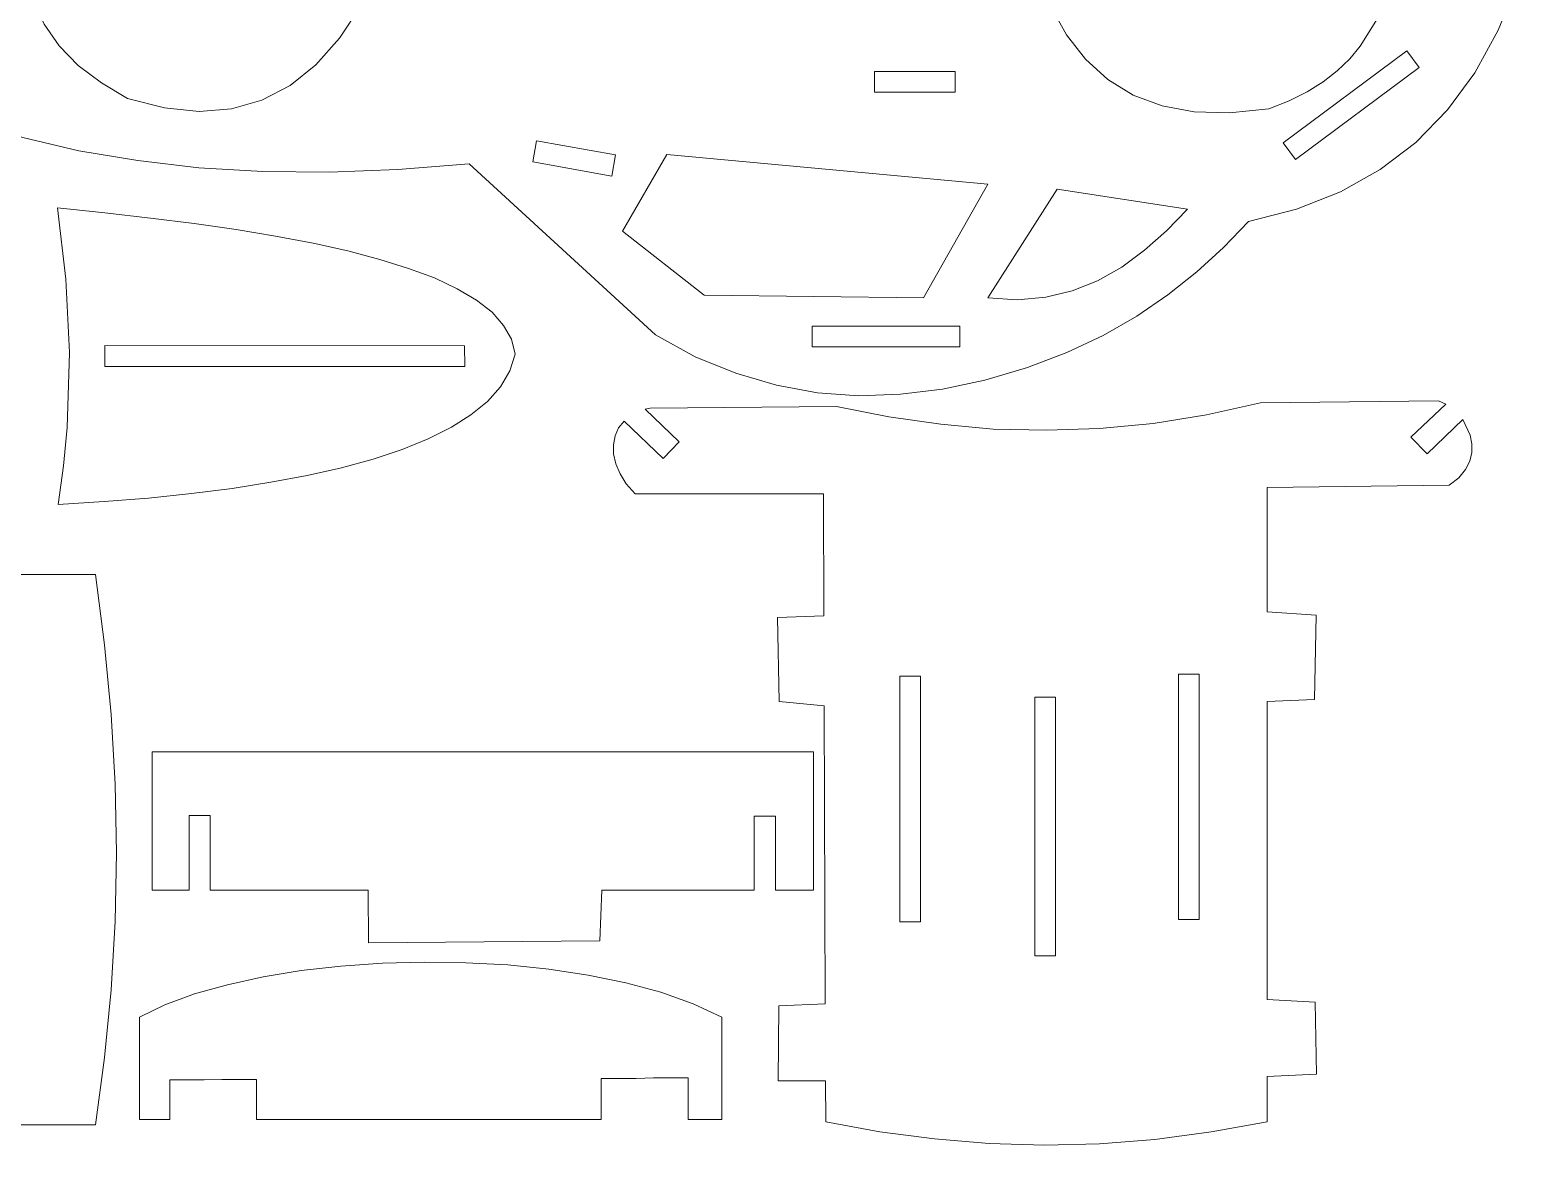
# Model space of a CAD drawing. Header units: millimetres. Extents: x -414 to 680, y -96 to 670.
# Drawn here: x -197.9 to 90.9, y 265.5 to 482.3 of the extents above; entities that cross this region are included whole.
import ezdxf

# ---------------------------------------------------------------- set-up
doc = ezdxf.new("R2010")
doc.units = ezdxf.units.MM
doc.header["$MEASUREMENT"] = 0
doc.layers.add('Camada 1', color=7, linetype='Continuous')
doc.layers.add('P', color=7, linetype='Continuous')

msp = doc.modelspace()

# ---------------------------------------------------------------- linework, layer by layer
at = {"layer": 'Camada 1', "color": 250, "lineweight": 9}
for points, knots in [([(-210.1714, 515.7963), (-210.1714, 515.7963), (-215.0022, 514.2087), (-215.0022, 514.2087), (-215.0022, 514.2087), (-215.0022, 514.2087), (-219.2712, 512.5851), (-219.2712, 512.5851), (-219.2712, 512.5851), (-219.2712, 512.5851), (-222.8683, 510.7876), (-222.8683, 510.7876), (-222.8683, 510.7876), (-222.8683, 510.7876), (-225.7955, 508.8821), (-225.7955, 508.8821), (-225.7955, 508.8821), (-225.7955, 508.8821), (-227.947, 506.8026), (-227.947, 506.8026), (-227.947, 506.8026), (-227.947, 506.8026), (-229.2866, 504.5791), (-229.2866, 504.5791), (-229.2866, 504.5791), (-229.2866, 504.5791), (-229.6386, 502.1457), (-229.6386, 502.1457), (-229.6386, 502.1457), (-229.6386, 502.1457), (-230.2044, 487.5094), (-230.2044, 487.5094), (-230.2044, 487.5094), (-230.2044, 487.5094), (-208.5478, 487.2275), (-208.5478, 487.2275), (-208.5478, 487.2275), (-208.5478, 487.2275), (-208.5478, 483.2425), (-208.5478, 483.2425), (-208.5478, 483.2425), (-208.5478, 483.2425), (-217.4716, 482.7126), (-217.4716, 482.7126), (-217.4716, 482.7126), (-217.4716, 482.7126), (-209.7115, 464.6551), (-209.7115, 464.6551), (-209.7115, 464.6551), (-209.7115, 464.6551), (-199.2722, 461.4819), (-199.2722, 461.4819), (-199.2722, 461.4819), (-199.2722, 461.4819), (-188.4449, 458.9425), (-188.4449, 458.9425), (-188.4449, 458.9425), (-188.4449, 458.9425), (-177.0537, 457.037), (-177.0537, 457.037), (-177.0537, 457.037), (-177.0537, 457.037), (-165.2027, 455.6614), (-165.2027, 455.6614), (-165.2027, 455.6614), (-165.2027, 455.6614), (-152.8238, 454.9575), (-152.8238, 454.9575), (-152.8238, 454.9575), (-152.8238, 454.9575), (-140.021, 454.8156), (-140.021, 454.8156), (-140.021, 454.8156), (-140.021, 454.8156), (-126.6883, 455.3095), (-126.6883, 455.3095), (-126.6883, 455.3095), (-126.6883, 455.3095), (-112.8997, 456.4032), (-112.8997, 456.4032), (-112.8997, 456.4032), (-112.8997, 456.4032), (-76.8548, 423.3195), (-76.8548, 423.3195), (-76.8548, 423.3195), (-76.8548, 423.3195), (-69.1307, 419.0885), (-69.1307, 419.0885), (-69.1307, 419.0885), (-69.1307, 419.0885), (-61.3006, 415.8793), (-61.3006, 415.8793), (-61.3006, 415.8793), (-61.3006, 415.8793), (-53.4006, 413.5499), (-53.4006, 413.5499), (-53.4006, 413.5499), (-53.4006, 413.5499), (-45.4646, 412.1043), (-45.4646, 412.1043), (-45.4646, 412.1043), (-45.4646, 412.1043), (-37.4586, 411.5404), (-37.4586, 411.5404), (-37.4586, 411.5404), (-37.4586, 411.5404), (-29.4166, 411.8223), (-29.4166, 411.8223), (-29.4166, 411.8223), (-29.4166, 411.8223), (-21.2707, 412.8101), (-21.2707, 412.8101), (-21.2707, 412.8101), (-21.2707, 412.8101), (-13.1227, 414.5736), (-13.1227, 414.5736), (-13.1227, 414.5736), (-13.1227, 414.5736), (-4.8708, 416.971), (-4.8708, 416.971), (-4.8708, 416.971), (-4.8708, 416.971), (2.7473, 419.8983), (2.7473, 419.8983), (2.7473, 419.8983), (2.7473, 419.8983), (9.8016, 423.2155), (9.8016, 423.2155), (9.8016, 423.2155), (9.8016, 423.2155), (16.292, 426.9186), (16.292, 426.9186), (16.292, 426.9186), (16.292, 426.9186), (22.3224, 431.0435), (22.3224, 431.0435), (22.3224, 431.0435), (22.3224, 431.0435), (27.8951, 435.4884), (27.8951, 435.4884), (27.8951, 435.4884), (27.8951, 435.4884), (33.0798, 440.2492), (33.0798, 440.2492), (33.0798, 440.2492), (33.0798, 440.2492), (37.9465, 445.258), (37.9465, 445.258), (37.9465, 445.258), (37.9465, 445.258), (47.1862, 447.6214), (47.1862, 447.6214), (47.1862, 447.6214), (47.1862, 447.6214), (55.7221, 450.9705), (55.7221, 450.9705), (55.7221, 450.9705), (55.7221, 450.9705), (63.3742, 455.3095), (63.3742, 455.3095), (63.3742, 455.3095), (63.3742, 455.3095), (70.3224, 460.5281), (70.3224, 460.5281), (70.3224, 460.5281), (70.3224, 460.5281), (76.4249, 466.8426), (76.4249, 466.8426), (76.4249, 466.8426), (76.4249, 466.8426), (81.7496, 474.0028), (81.7496, 474.0028), (81.7496, 474.0028), (81.7496, 474.0028), (86.2285, 482.2907), (86.2285, 482.2907), (86.2285, 482.2907), (86.2285, 482.2907), (90.0035, 491.4244), (90.0035, 491.4244), (90.0035, 491.4244), (90.0035, 491.4244), (90.2155, 492.1662), (90.2155, 492.1662), (90.2155, 492.1662), (90.2155, 492.1662), (74.9433, 492.1662), (74.9433, 492.1662), (74.9433, 492.1662), (74.9433, 492.1662), (74.9433, 496.1153), (74.9433, 496.1153), (74.9433, 496.1153), (74.9433, 496.1153), (90.8853, 496.1153), (90.8853, 496.1153), (90.8853, 496.1153), (90.8853, 496.1153), (90.8153, 500.5242), (90.8153, 500.5242), (90.8153, 500.5242), (90.8153, 500.5242), (89.5096, 504.2632), (89.5096, 504.2632), (89.5096, 504.2632), (89.5096, 504.2632), (87.1822, 507.4364), (87.1822, 507.4364), (87.1822, 507.4364), (87.1822, 507.4364), (83.6891, 509.9418), (83.6891, 509.9418), (83.6891, 509.9418), (83.6891, 509.9418), (68.137, 509.9418), (68.137, 509.9418), (68.137, 509.9418), (68.137, 509.9418), (67.6771, 503.1695), (67.6771, 503.1695), (67.6771, 503.1695), (67.6771, 503.1695), (66.7613, 496.6091), (66.7613, 496.6091), (66.7613, 496.6091), (66.7613, 496.6091), (65.2437, 490.3667), (65.2437, 490.3667), (65.2437, 490.3667), (65.2437, 490.3667), (62.9163, 484.5481), (62.9163, 484.5481), (62.9163, 484.5481), (62.9163, 484.5481), (59.5651, 479.1855), (59.5651, 479.1855), (59.5651, 479.1855), (59.5651, 479.1855), (57.5196, 476.7521), (57.5196, 476.7521), (57.5196, 476.7521), (57.5196, 476.7521), (55.0863, 474.4247), (55.0863, 474.4247), (55.0863, 474.4247), (55.0863, 474.4247), (52.4069, 472.3092), (52.4069, 472.3092), (52.4069, 472.3092), (52.4069, 472.3092), (49.2677, 470.3697), (49.2677, 470.3697), (49.2677, 470.3697), (49.2677, 470.3697), (45.7766, 468.6061), (45.7766, 468.6061), (45.7766, 468.6061), (45.7766, 468.6061), (41.8616, 467.0885), (41.8616, 467.0885), (41.8616, 467.0885), (41.8616, 467.0885), (34.2775, 466.3127), (34.2775, 466.3127), (34.2775, 466.3127), (34.2775, 466.3127), (27.4012, 466.4887), (27.4012, 466.4887), (27.4012, 466.4887), (27.4012, 466.4887), (21.1927, 467.6544), (21.1927, 467.6544), (21.1927, 467.6544), (21.1927, 467.6544), (15.6201, 469.7338), (15.6201, 469.7338), (15.6201, 469.7338), (15.6201, 469.7338), (10.6834, 472.7671), (10.6834, 472.7671), (10.6834, 472.7671), (10.6834, 472.7671), (6.3804, 476.6461), (6.3804, 476.6461), (6.3804, 476.6461), (6.3804, 476.6461), (2.6774, 481.4089), (2.6774, 481.4089), (2.6774, 481.4089), (2.6774, 481.4089), (-0.4619, 487.0515), (-0.4619, 487.0515), (-0.4619, 487.0515), (-0.4619, 487.0515), (-133.7785, 487.0515), (-133.7785, 487.0515), (-133.7785, 487.0515), (-133.7785, 487.0515), (-137.9755, 480.7391), (-137.9755, 480.7391), (-137.9755, 480.7391), (-137.9755, 480.7391), (-142.5603, 475.5544), (-142.5603, 475.5544), (-142.5603, 475.5544), (-142.5603, 475.5544), (-147.5691, 471.6034), (-147.5691, 471.6034), (-147.5691, 471.6034), (-147.5691, 471.6034), (-153.0357, 468.7121), (-153.0357, 468.7121), (-153.0357, 468.7121), (-153.0357, 468.7121), (-158.9242, 467.0885), (-158.9242, 467.0885), (-158.9242, 467.0885), (-158.9242, 467.0885), (-165.1327, 466.5606), (-165.1327, 466.5606), (-165.1327, 466.5606), (-165.1327, 466.5606), (-171.869, 467.2305), (-171.869, 467.2305), (-171.869, 467.2305), (-171.869, 467.2305), (-179.0292, 469.064), (-179.0292, 469.064), (-179.0292, 469.064), (-179.0292, 469.064), (-184.072, 472.0613), (-184.072, 472.0613), (-184.072, 472.0613), (-184.072, 472.0613), (-188.5508, 475.4484), (-188.5508, 475.4484), (-188.5508, 475.4484), (-188.5508, 475.4484), (-192.2539, 479.2575), (-192.2539, 479.2575), (-192.2539, 479.2575), (-192.2539, 479.2575), (-195.1812, 483.4184), (-195.1812, 483.4184), (-195.1812, 483.4184), (-195.1812, 483.4184), (-197.4386, 488.0393), (-197.4386, 488.0393), (-197.4386, 488.0393), (-197.4386, 488.0393), (-198.8143, 493.048), (-198.8143, 493.048), (-198.8143, 493.048), (-198.8143, 493.048), (-199.3441, 498.5846), (-199.3441, 498.5846), (-199.3441, 498.5846), (-199.3441, 498.5846), (-198.9562, 504.5451), (-198.9562, 504.5451), (-198.9562, 504.5451), (-198.9562, 504.5451), (-197.6865, 508.1063), (-197.6865, 508.1063), (-197.6865, 508.1063), (-197.6865, 508.1063), (-197.0507, 511.1055), (-197.0507, 511.1055), (-197.0507, 511.1055), (-197.0507, 511.1055), (-196.9107, 513.5389), (-196.9107, 513.5389), (-196.9107, 513.5389), (-196.9107, 513.5389), (-197.3686, 515.3724), (-197.3686, 515.3724), (-197.3686, 515.3724), (-197.3686, 515.3724), (-198.3564, 516.7121), (-198.3564, 516.7121), (-198.3564, 516.7121), (-198.3564, 516.7121), (-199.942, 517.4539), (-199.942, 517.4539), (-199.942, 517.4539), (-199.942, 517.4539), (-202.1294, 517.6299), (-202.1294, 517.6299), (-202.1294, 517.6299), (-202.1294, 517.6299), (-204.8448, 517.242), (-204.8448, 517.242), (-204.8448, 517.242), (-204.8448, 517.242), (-210.1714, 515.7963), (-210.1714, 515.7963)], [0, 0, 0, 0, 0.01, 0.01, 0.01, 0.01, 0.02, 0.02, 0.02, 0.02, 0.03, 0.03, 0.03, 0.03, 0.04, 0.04, 0.04, 0.04, 0.05, 0.05, 0.05, 0.05, 0.06, 0.06, 0.06, 0.06, 0.07, 0.07, 0.07, 0.07, 0.08, 0.08, 0.08, 0.08, 0.09, 0.09, 0.09, 0.09, 0.1, 0.1, 0.1, 0.1, 0.11, 0.11, 0.11, 0.11, 0.12, 0.12, 0.12, 0.12, 0.13, 0.13, 0.13, 0.13, 0.14, 0.14, 0.14, 0.14, 0.15, 0.15, 0.15, 0.15, 0.16, 0.16, 0.16, 0.16, 0.17, 0.17, 0.17, 0.17, 0.18, 0.18, 0.18, 0.18, 0.19, 0.19, 0.19, 0.19, 0.2, 0.2, 0.2, 0.2, 0.21, 0.21, 0.21, 0.21, 0.22, 0.22, 0.22, 0.22, 0.23, 0.23, 0.23, 0.23, 0.24, 0.24, 0.24, 0.24, 0.25, 0.25, 0.25, 0.25, 0.26, 0.26, 0.26, 0.26, 0.27, 0.27, 0.27, 0.27, 0.28, 0.28, 0.28, 0.28, 0.29, 0.29, 0.29, 0.29, 0.3, 0.3, 0.3, 0.3, 0.31, 0.31, 0.31, 0.31, 0.32, 0.32, 0.32, 0.32, 0.33, 0.33, 0.33, 0.33, 0.34, 0.34, 0.34, 0.34, 0.35, 0.35, 0.35, 0.35, 0.36, 0.36, 0.36, 0.36, 0.37, 0.37, 0.37, 0.37, 0.38, 0.38, 0.38, 0.38, 0.39, 0.39, 0.39, 0.39, 0.4, 0.4, 0.4, 0.4, 0.41, 0.41, 0.41, 0.41, 0.42, 0.42, 0.42, 0.42, 0.43, 0.43, 0.43, 0.43, 0.44, 0.44, 0.44, 0.44, 0.45, 0.45, 0.45, 0.45, 0.46, 0.46, 0.46, 0.46, 0.47, 0.47, 0.47, 0.47, 0.48, 0.48, 0.48, 0.48, 0.49, 0.49, 0.49, 0.49, 0.5, 0.5, 0.5, 0.5, 0.51, 0.51, 0.51, 0.51, 0.52, 0.52, 0.52, 0.52, 0.53, 0.53, 0.53, 0.53, 0.54, 0.54, 0.54, 0.54, 0.55, 0.55, 0.55, 0.55, 0.56, 0.56, 0.56, 0.56, 0.57, 0.57, 0.57, 0.57, 0.58, 0.58, 0.58, 0.58, 0.59, 0.59, 0.59, 0.59, 0.6, 0.6, 0.6, 0.6, 0.61, 0.61, 0.61, 0.61, 0.62, 0.62, 0.62, 0.62, 0.63, 0.63, 0.63, 0.63, 0.64, 0.64, 0.64, 0.64, 0.65, 0.65, 0.65, 0.65, 0.66, 0.66, 0.66, 0.66, 0.67, 0.67, 0.67, 0.67, 0.68, 0.68, 0.68, 0.68, 0.69, 0.69, 0.69, 0.69, 0.7, 0.7, 0.7, 0.7, 0.71, 0.71, 0.71, 0.71, 0.72, 0.72, 0.72, 0.72, 0.73, 0.73, 0.73, 0.73, 0.74, 0.74, 0.74, 0.74, 0.75, 0.75, 0.75, 0.75, 0.76, 0.76, 0.76, 0.76, 0.77, 0.77, 0.77, 0.77, 0.78, 0.78, 0.78, 0.78, 0.79, 0.79, 0.79, 0.79, 0.8, 0.8, 0.8, 0.8, 0.81, 0.81, 0.81, 0.81, 0.82, 0.82, 0.82, 0.82, 0.83, 0.83, 0.83, 0.83, 0.84, 0.84, 0.84, 0.84, 0.85, 0.85, 0.85, 0.85, 0.86, 0.86, 0.86, 0.86, 0.87, 0.87, 0.87, 0.87, 0.88, 0.88, 0.88, 0.88, 0.89, 0.89, 0.89, 0.89, 0.9, 0.9, 0.9, 0.9, 0.91, 0.91, 0.91, 0.91, 0.92, 0.92, 0.92, 0.92, 0.93, 0.93, 0.93, 0.93, 0.94, 0.94, 0.94, 0.94, 0.95, 0.95, 0.95, 0.95, 0.96, 0.96, 0.96, 0.96, 0.97, 0.97, 0.97, 0.97, 0.98, 0.98, 0.98, 0.98, 1, 1, 1, 1]), ([(68.5949, 478.3037), (68.5949, 478.3037), (44.6469, 460.4942), (44.6469, 460.4942), (44.6469, 460.4942), (44.6469, 460.4942), (47.0463, 457.249), (47.0463, 457.249), (47.0463, 457.249), (47.0463, 457.249), (70.9583, 475.0605), (70.9583, 475.0605), (70.9583, 475.0605), (70.9583, 475.0605), (68.5949, 478.3037), (68.5949, 478.3037)], [0, 0, 0, 0, 0.2, 0.2, 0.2, 0.2, 0.4, 0.4, 0.4, 0.4, 0.6, 0.6, 0.6, 0.6, 1, 1, 1, 1]), ([(-18.8713, 474.2557), (-18.8713, 474.2557), (-34.4254, 474.2557), (-34.4254, 474.2557), (-34.4254, 474.2557), (-34.4254, 474.2557), (-34.4254, 470.2567), (-34.4254, 470.2567), (-34.4254, 470.2567), (-34.4254, 470.2567), (-18.8713, 470.2567), (-18.8713, 470.2567), (-18.8713, 470.2567), (-18.8713, 470.2567), (-18.8713, 474.2557), (-18.8713, 474.2557)], [0, 0, 0, 0, 0.2, 0.2, 0.2, 0.2, 0.4, 0.4, 0.4, 0.4, 0.6, 0.6, 0.6, 0.6, 1, 1, 1, 1]), ([(-84.5788, 458.1307), (-84.5788, 458.1307), (-99.885, 460.8821), (-99.885, 460.8821), (-99.885, 460.8821), (-99.885, 460.8821), (-100.5908, 456.7911), (-100.5908, 456.7911), (-100.5908, 456.7911), (-100.5908, 456.7911), (-85.3186, 454.0038), (-85.3186, 454.0038), (-85.3186, 454.0038), (-85.3186, 454.0038), (-84.5788, 458.1307), (-84.5788, 458.1307)], [0, 0, 0, 0, 0.2, 0.2, 0.2, 0.2, 0.4, 0.4, 0.4, 0.4, 0.6, 0.6, 0.6, 0.6, 1, 1, 1, 1]), ([(-12.5228, 452.4882), (-12.5228, 452.4882), (-74.6313, 458.2007), (-74.6313, 458.2007), (-74.6313, 458.2007), (-74.6313, 458.2007), (-83.2032, 443.3884), (-83.2032, 443.3884), (-83.2032, 443.3884), (-83.2032, 443.3884), (-67.4371, 430.9735), (-67.4371, 430.9735), (-67.4371, 430.9735), (-67.4371, 430.9735), (-24.9737, 430.4797), (-24.9737, 430.4797), (-24.9737, 430.4797), (-24.9737, 430.4797), (-12.5228, 452.4882), (-12.5228, 452.4882)], [0, 0, 0, 0, 0.16666667, 0.16666667, 0.16666667, 0.16666667, 0.33333333, 0.33333333, 0.33333333, 0.33333333, 0.5, 0.5, 0.5, 0.5, 0.66666667, 0.66666667, 0.66666667, 0.66666667, 1, 1, 1, 1]), ([(0.8778, 451.5364), (0.8778, 451.5364), (-12.5228, 430.4797), (-12.5228, 430.4797), (-12.5228, 430.4797), (-12.5228, 430.4797), (-6.7743, 430.0918), (-6.7743, 430.0918), (-6.7743, 430.0918), (-6.7743, 430.0918), (-1.3076, 430.5856), (-1.3076, 430.5856), (-1.3076, 430.5856), (-1.3076, 430.5856), (3.8051, 431.8553), (3.8051, 431.8553), (3.8051, 431.8553), (3.8051, 431.8553), (8.6739, 433.7948), (8.6739, 433.7948), (8.6739, 433.7948), (8.6739, 433.7948), (13.3987, 436.4402), (13.3987, 436.4402), (13.3987, 436.4402), (13.3987, 436.4402), (17.8076, 439.6854), (17.8076, 439.6854), (17.8076, 439.6854), (17.8076, 439.6854), (22.0745, 443.4244), (22.0745, 443.4244), (22.0745, 443.4244), (22.0745, 443.4244), (26.1315, 447.6554), (26.1315, 447.6554), (26.1315, 447.6554), (26.1315, 447.6554), (0.8778, 451.5364), (0.8778, 451.5364)], [0, 0, 0, 0, 0.09090909, 0.09090909, 0.09090909, 0.09090909, 0.18181818, 0.18181818, 0.18181818, 0.18181818, 0.27272727, 0.27272727, 0.27272727, 0.27272727, 0.36363636, 0.36363636, 0.36363636, 0.36363636, 0.45454545, 0.45454545, 0.45454545, 0.45454545, 0.54545455, 0.54545455, 0.54545455, 0.54545455, 0.63636364, 0.63636364, 0.63636364, 0.63636364, 0.72727273, 0.72727273, 0.72727273, 0.72727273, 0.81818182, 0.81818182, 0.81818182, 0.81818182, 1, 1, 1, 1]), ([(-17.9195, 425.02), (-17.9195, 425.02), (-46.5223, 425.02), (-46.5223, 425.02), (-46.5223, 425.02), (-46.5223, 425.02), (-46.5223, 421.021), (-46.5223, 421.021), (-46.5223, 421.021), (-46.5223, 421.021), (-17.9195, 421.021), (-17.9195, 421.021), (-17.9195, 421.021), (-17.9195, 421.021), (-17.9195, 425.02), (-17.9195, 425.02)], [0, 0, 0, 0, 0.2, 0.2, 0.2, 0.2, 0.4, 0.4, 0.4, 0.4, 0.6, 0.6, 0.6, 0.6, 1, 1, 1, 1]), ([(-84.6463, 403.7891), (-84.6463, 403.7891), (-83.9764, 405.3407), (-83.9764, 405.3407), (-83.9764, 405.3407), (-83.9764, 405.3407), (-82.9187, 406.6444), (-82.9187, 406.6444), (-82.9187, 406.6444), (-82.9187, 406.6444), (-75.3706, 399.4142), (-75.3706, 399.4142), (-75.3706, 399.4142), (-75.3706, 399.4142), (-72.2674, 402.6234), (-72.2674, 402.6234), (-72.2674, 402.6234), (-72.2674, 402.6234), (-78.8277, 408.9378), (-78.8277, 408.9378), (-78.8277, 408.9378), (-78.8277, 408.9378), (-77.874, 409.1138), (-77.874, 409.1138), (-77.874, 409.1138), (-77.874, 409.1138), (-41.795, 409.4657), (-41.795, 409.4657), (-41.795, 409.4657), (-41.795, 409.4657), (-31.7075, 407.4562), (-31.7075, 407.4562), (-31.7075, 407.4562), (-31.7075, 407.4562), (-21.62, 406.0106), (-21.62, 406.0106), (-21.62, 406.0106), (-21.62, 406.0106), (-11.4626, 405.0928), (-11.4626, 405.0928), (-11.4626, 405.0928), (-11.4626, 405.0928), (-1.1651, 404.8469), (-1.1651, 404.8469), (-1.1651, 404.8469), (-1.1651, 404.8469), (9.0643, 405.1628), (9.0643, 405.1628), (9.0643, 405.1628), (9.0643, 405.1628), (19.4677, 406.1505), (19.4677, 406.1505), (19.4677, 406.1505), (19.4677, 406.1505), (29.8011, 407.8081), (29.8011, 407.8081), (29.8011, 407.8081), (29.8011, 407.8081), (40.2765, 410.1715), (40.2765, 410.1715), (40.2765, 410.1715), (40.2765, 410.1715), (74.6639, 410.5255), (74.6639, 410.5255), (74.6639, 410.5255), (74.6639, 410.5255), (76.1095, 409.9256), (76.1095, 409.9256), (76.1095, 409.9256), (76.1095, 409.9256), (69.3732, 403.5052), (69.3732, 403.5052), (69.3732, 403.5052), (69.3732, 403.5052), (72.5124, 400.296), (72.5124, 400.296), (72.5124, 400.296), (72.5124, 400.296), (79.3887, 406.9264), (79.3887, 406.9264), (79.3887, 406.9264), (79.3887, 406.9264), (80.8364, 403.8931), (80.8364, 403.8931), (80.8364, 403.8931), (80.8364, 403.8931), (81.1523, 402.2355), (81.1523, 402.2355), (81.1523, 402.2355), (81.1523, 402.2355), (81.1523, 400.5779), (81.1523, 400.5779), (81.1523, 400.5779), (81.1523, 400.5779), (80.7304, 398.8864), (80.7304, 398.8864), (80.7304, 398.8864), (80.7304, 398.8864), (79.9186, 397.2288), (79.9186, 397.2288), (79.9186, 397.2288), (79.9186, 397.2288), (78.6129, 395.6412), (78.6129, 395.6412), (78.6129, 395.6412), (78.6129, 395.6412), (76.7454, 394.2295), (76.7454, 394.2295), (76.7454, 394.2295), (76.7454, 394.2295), (41.5102, 393.7716), (41.5102, 393.7716), (41.5102, 393.7716), (41.5102, 393.7716), (41.5102, 369.7177), (41.5102, 369.7177), (41.5102, 369.7177), (41.5102, 369.7177), (51.0338, 369.0838), (51.0338, 369.0838), (51.0338, 369.0838), (51.0338, 369.0838), (50.6799, 352.7179), (50.6799, 352.7179), (50.6799, 352.7179), (50.6799, 352.7179), (41.5102, 352.33), (41.5102, 352.33), (41.5102, 352.33), (41.5102, 352.33), (41.5102, 294.7004), (41.5102, 294.7004), (41.5102, 294.7004), (41.5102, 294.7004), (50.8219, 294.1365), (50.8219, 294.1365), (50.8219, 294.1365), (50.8219, 294.1365), (51.1038, 280.206), (51.1038, 280.206), (51.1038, 280.206), (51.1038, 280.206), (41.5102, 279.7821), (41.5102, 279.7821), (41.5102, 279.7821), (41.5102, 279.7821), (41.5102, 271.0363), (41.5102, 271.0363), (41.5102, 271.0363), (41.5102, 271.0363), (30.6829, 269.0608), (30.6829, 269.0608), (30.6829, 269.0608), (30.6829, 269.0608), (19.8196, 267.6152), (19.8196, 267.6152), (19.8196, 267.6152), (19.8196, 267.6152), (9.0643, 266.7674), (9.0643, 266.7674), (9.0643, 266.7674), (9.0643, 266.7674), (-1.587, 266.4855), (-1.587, 266.4855), (-1.587, 266.4855), (-1.587, 266.4855), (-12.2384, 266.8034), (-12.2384, 266.8034), (-12.2384, 266.8034), (-12.2384, 266.8034), (-22.8197, 267.7212), (-22.8197, 267.7212), (-22.8197, 267.7212), (-22.8197, 267.7212), (-33.4011, 269.0968), (-33.4011, 269.0968), (-33.4011, 269.0968), (-33.4011, 269.0968), (-43.8745, 271.0363), (-43.8745, 271.0363), (-43.8745, 271.0363), (-43.8745, 271.0363), (-43.9105, 278.9364), (-43.9105, 278.9364), (-43.9105, 278.9364), (-43.9105, 278.9364), (-53.0802, 278.9364), (-53.0802, 278.9364), (-53.0802, 278.9364), (-53.0802, 278.9364), (-52.9742, 293.4307), (-52.9742, 293.4307), (-52.9742, 293.4307), (-52.9742, 293.4307), (-43.9804, 293.8546), (-43.9804, 293.8546), (-43.9804, 293.8546), (-43.9804, 293.8546), (-44.1924, 351.5202), (-44.1924, 351.5202), (-44.1924, 351.5202), (-44.1924, 351.5202), (-52.9042, 352.33), (-52.9042, 352.33), (-52.9042, 352.33), (-52.9042, 352.33), (-53.2561, 368.5899), (-53.2561, 368.5899), (-53.2561, 368.5899), (-53.2561, 368.5899), (-44.2624, 368.9079), (-44.2624, 368.9079), (-44.2624, 368.9079), (-44.2624, 368.9079), (-44.2984, 392.5719), (-44.2984, 392.5719), (-44.2984, 392.5719), (-44.2984, 392.5719), (-80.8012, 392.5719), (-80.8012, 392.5719), (-80.8012, 392.5719), (-80.8012, 392.5719), (-82.4948, 394.4775), (-82.4948, 394.4775), (-82.4948, 394.4775), (-82.4948, 394.4775), (-83.6945, 396.417), (-83.6945, 396.417), (-83.6945, 396.417), (-83.6945, 396.417), (-84.5403, 398.3565), (-84.5403, 398.3565), (-84.5403, 398.3565), (-84.5403, 398.3565), (-84.9642, 400.262), (-84.9642, 400.262), (-84.9642, 400.262), (-84.9642, 400.262), (-84.9642, 402.0596), (-84.9642, 402.0596), (-84.9642, 402.0596), (-84.9642, 402.0596), (-84.6463, 403.7891), (-84.6463, 403.7891)], [0, 0, 0, 0, 0.01612903, 0.01612903, 0.01612903, 0.01612903, 0.03225806, 0.03225806, 0.03225806, 0.03225806, 0.0483871, 0.0483871, 0.0483871, 0.0483871, 0.06451613, 0.06451613, 0.06451613, 0.06451613, 0.08064516, 0.08064516, 0.08064516, 0.08064516, 0.09677419, 0.09677419, 0.09677419, 0.09677419, 0.11290323, 0.11290323, 0.11290323, 0.11290323, 0.12903226, 0.12903226, 0.12903226, 0.12903226, 0.14516129, 0.14516129, 0.14516129, 0.14516129, 0.16129032, 0.16129032, 0.16129032, 0.16129032, 0.17741935, 0.17741935, 0.17741935, 0.17741935, 0.19354839, 0.19354839, 0.19354839, 0.19354839, 0.20967742, 0.20967742, 0.20967742, 0.20967742, 0.22580645, 0.22580645, 0.22580645, 0.22580645, 0.24193548, 0.24193548, 0.24193548, 0.24193548, 0.25806452, 0.25806452, 0.25806452, 0.25806452, 0.27419355, 0.27419355, 0.27419355, 0.27419355, 0.29032258, 0.29032258, 0.29032258, 0.29032258, 0.30645161, 0.30645161, 0.30645161, 0.30645161, 0.32258065, 0.32258065, 0.32258065, 0.32258065, 0.33870968, 0.33870968, 0.33870968, 0.33870968, 0.35483871, 0.35483871, 0.35483871, 0.35483871, 0.37096774, 0.37096774, 0.37096774, 0.37096774, 0.38709677, 0.38709677, 0.38709677, 0.38709677, 0.40322581, 0.40322581, 0.40322581, 0.40322581, 0.41935484, 0.41935484, 0.41935484, 0.41935484, 0.43548387, 0.43548387, 0.43548387, 0.43548387, 0.4516129, 0.4516129, 0.4516129, 0.4516129, 0.46774194, 0.46774194, 0.46774194, 0.46774194, 0.48387097, 0.48387097, 0.48387097, 0.48387097, 0.5, 0.5, 0.5, 0.5, 0.51612903, 0.51612903, 0.51612903, 0.51612903, 0.53225806, 0.53225806, 0.53225806, 0.53225806, 0.5483871, 0.5483871, 0.5483871, 0.5483871, 0.56451613, 0.56451613, 0.56451613, 0.56451613, 0.58064516, 0.58064516, 0.58064516, 0.58064516, 0.59677419, 0.59677419, 0.59677419, 0.59677419, 0.61290323, 0.61290323, 0.61290323, 0.61290323, 0.62903226, 0.62903226, 0.62903226, 0.62903226, 0.64516129, 0.64516129, 0.64516129, 0.64516129, 0.66129032, 0.66129032, 0.66129032, 0.66129032, 0.67741935, 0.67741935, 0.67741935, 0.67741935, 0.69354839, 0.69354839, 0.69354839, 0.69354839, 0.70967742, 0.70967742, 0.70967742, 0.70967742, 0.72580645, 0.72580645, 0.72580645, 0.72580645, 0.74193548, 0.74193548, 0.74193548, 0.74193548, 0.75806452, 0.75806452, 0.75806452, 0.75806452, 0.77419355, 0.77419355, 0.77419355, 0.77419355, 0.79032258, 0.79032258, 0.79032258, 0.79032258, 0.80645161, 0.80645161, 0.80645161, 0.80645161, 0.82258065, 0.82258065, 0.82258065, 0.82258065, 0.83870968, 0.83870968, 0.83870968, 0.83870968, 0.85483871, 0.85483871, 0.85483871, 0.85483871, 0.87096774, 0.87096774, 0.87096774, 0.87096774, 0.88709677, 0.88709677, 0.88709677, 0.88709677, 0.90322581, 0.90322581, 0.90322581, 0.90322581, 0.91935484, 0.91935484, 0.91935484, 0.91935484, 0.93548387, 0.93548387, 0.93548387, 0.93548387, 0.9516129, 0.9516129, 0.9516129, 0.9516129, 0.96774194, 0.96774194, 0.96774194, 0.96774194, 1, 1, 1, 1]), ([(-240.6054, 270.3961), (-240.6054, 270.3961), (-263.5657, 270.3961), (-263.5657, 270.3961), (-263.5657, 270.3961), (-263.5657, 270.3961), (-263.5657, 376.9075), (-263.5657, 376.9075), (-263.5657, 376.9075), (-263.5657, 376.9075), (-240.8534, 376.9075), (-240.8534, 376.9075), (-240.8534, 376.9075), (-240.8534, 376.9075), (-240.6054, 381.2104), (-240.6054, 381.2104), (-240.6054, 381.2104), (-240.6054, 381.2104), (-209.3932, 381.6343), (-209.3932, 381.6343), (-209.3932, 381.6343), (-209.3932, 381.6343), (-209.1113, 376.9075), (-209.1113, 376.9075), (-209.1113, 376.9075), (-209.1113, 376.9075), (-185.2333, 376.9075), (-185.2333, 376.9075), (-185.2333, 376.9075), (-185.2333, 376.9075), (-183.4697, 363.3289), (-183.4697, 363.3289), (-183.4697, 363.3289), (-183.4697, 363.3289), (-182.2, 349.8202), (-182.2, 349.8202), (-182.2, 349.8202), (-182.2, 349.8202), (-181.3902, 336.3836), (-181.3902, 336.3836), (-181.3902, 336.3836), (-181.3902, 336.3836), (-181.1423, 323.0869), (-181.1423, 323.0869), (-181.1423, 323.0869), (-181.1423, 323.0869), (-181.3902, 309.7902), (-181.3902, 309.7902), (-181.3902, 309.7902), (-181.3902, 309.7902), (-182.2, 296.5655), (-182.2, 296.5655), (-182.2, 296.5655), (-182.2, 296.5655), (-183.4697, 283.4448), (-183.4697, 283.4448), (-183.4697, 283.4448), (-183.4697, 283.4448), (-185.2333, 270.3961), (-185.2333, 270.3961), (-185.2333, 270.3961), (-185.2333, 270.3961), (-209.1113, 270.3961), (-209.1113, 270.3961), (-209.1113, 270.3961), (-209.1113, 270.3961), (-209.7111, 265.6693), (-209.7111, 265.6693), (-209.7111, 265.6693), (-209.7111, 265.6693), (-240.2895, 265.5273), (-240.2895, 265.5273), (-240.2895, 265.5273), (-240.2895, 265.5273), (-240.6054, 270.3961), (-240.6054, 270.3961)], [0, 0, 0, 0, 0.05, 0.05, 0.05, 0.05, 0.1, 0.1, 0.1, 0.1, 0.15, 0.15, 0.15, 0.15, 0.2, 0.2, 0.2, 0.2, 0.25, 0.25, 0.25, 0.25, 0.3, 0.3, 0.3, 0.3, 0.35, 0.35, 0.35, 0.35, 0.4, 0.4, 0.4, 0.4, 0.45, 0.45, 0.45, 0.45, 0.5, 0.5, 0.5, 0.5, 0.55, 0.55, 0.55, 0.55, 0.6, 0.6, 0.6, 0.6, 0.65, 0.65, 0.65, 0.65, 0.7, 0.7, 0.7, 0.7, 0.75, 0.75, 0.75, 0.75, 0.8, 0.8, 0.8, 0.8, 0.85, 0.85, 0.85, 0.85, 0.9, 0.9, 0.9, 0.9, 1, 1, 1, 1]), ([(-29.527, 309.7267), (-29.527, 309.7267), (-29.527, 357.2328), (-29.527, 357.2328), (-29.527, 357.2328), (-29.527, 357.2328), (-25.528, 357.2328), (-25.528, 357.2328), (-25.528, 357.2328), (-25.528, 357.2328), (-25.528, 309.7267), (-25.528, 309.7267), (-25.528, 309.7267), (-25.528, 309.7267), (-29.527, 309.7267), (-29.527, 309.7267)], [0, 0, 0, 0, 0.2, 0.2, 0.2, 0.2, 0.4, 0.4, 0.4, 0.4, 0.6, 0.6, 0.6, 0.6, 1, 1, 1, 1]), ([(24.3635, 310.1485), (24.3635, 310.1485), (24.3635, 357.6567), (24.3635, 357.6567), (24.3635, 357.6567), (24.3635, 357.6567), (28.3625, 357.6567), (28.3625, 357.6567), (28.3625, 357.6567), (28.3625, 357.6567), (28.3625, 310.1485), (28.3625, 310.1485), (28.3625, 310.1485), (28.3625, 310.1485), (24.3635, 310.1485), (24.3635, 310.1485)], [0, 0, 0, 0, 0.2, 0.2, 0.2, 0.2, 0.4, 0.4, 0.4, 0.4, 0.6, 0.6, 0.6, 0.6, 1, 1, 1, 1]), ([(-3.4106, 303.1303), (-3.4106, 303.1303), (-3.4106, 353.1778), (-3.4106, 353.1778), (-3.4106, 353.1778), (-3.4106, 353.1778), (0.5884, 353.1778), (0.5884, 353.1778), (0.5884, 353.1778), (0.5884, 353.1778), (0.5884, 303.1303), (0.5884, 303.1303), (0.5884, 303.1303), (0.5884, 303.1303), (-3.4106, 303.1303), (-3.4106, 303.1303)], [0, 0, 0, 0, 0.2, 0.2, 0.2, 0.2, 0.4, 0.4, 0.4, 0.4, 0.6, 0.6, 0.6, 0.6, 1, 1, 1, 1]), ([(-174.2297, 342.6243), (-174.2297, 342.6243), (-46.2737, 342.6243), (-46.2737, 342.6243), (-46.2737, 342.6243), (-46.2737, 342.6243), (-46.2737, 315.857), (-46.2737, 315.857), (-46.2737, 315.857), (-46.2737, 315.857), (-53.6099, 315.857), (-53.6099, 315.857), (-53.6099, 315.857), (-53.6099, 315.857), (-53.6099, 330.1754), (-53.6099, 330.1754), (-53.6099, 330.1754), (-53.6099, 330.1754), (-57.7369, 330.1754), (-57.7369, 330.1754), (-57.7369, 330.1754), (-57.7369, 330.1754), (-57.7369, 315.857), (-57.7369, 315.857), (-57.7369, 315.857), (-57.7369, 315.857), (-87.2215, 315.857), (-87.2215, 315.857), (-87.2215, 315.857), (-87.2215, 315.857), (-87.6094, 306.0154), (-87.6094, 306.0154), (-87.6094, 306.0154), (-87.6094, 306.0154), (-132.4002, 305.6635), (-132.4002, 305.6635), (-132.4002, 305.6635), (-132.4002, 305.6635), (-132.4702, 315.857), (-132.4702, 315.857), (-132.4702, 315.857), (-132.4702, 315.857), (-163.0145, 315.857), (-163.0145, 315.857), (-163.0145, 315.857), (-163.0145, 315.857), (-163.0145, 330.2814), (-163.0145, 330.2814), (-163.0145, 330.2814), (-163.0145, 330.2814), (-167.1055, 330.2814), (-167.1055, 330.2814), (-167.1055, 330.2814), (-167.1055, 330.2814), (-167.1055, 315.857), (-167.1055, 315.857), (-167.1055, 315.857), (-167.1055, 315.857), (-174.2297, 315.857), (-174.2297, 315.857), (-174.2297, 315.857), (-174.2297, 315.857), (-174.2297, 342.6243), (-174.2297, 342.6243)], [0, 0, 0, 0, 0.05882353, 0.05882353, 0.05882353, 0.05882353, 0.11764706, 0.11764706, 0.11764706, 0.11764706, 0.17647059, 0.17647059, 0.17647059, 0.17647059, 0.23529412, 0.23529412, 0.23529412, 0.23529412, 0.29411765, 0.29411765, 0.29411765, 0.29411765, 0.35294118, 0.35294118, 0.35294118, 0.35294118, 0.41176471, 0.41176471, 0.41176471, 0.41176471, 0.47058824, 0.47058824, 0.47058824, 0.47058824, 0.52941176, 0.52941176, 0.52941176, 0.52941176, 0.58823529, 0.58823529, 0.58823529, 0.58823529, 0.64705882, 0.64705882, 0.64705882, 0.64705882, 0.70588235, 0.70588235, 0.70588235, 0.70588235, 0.76470588, 0.76470588, 0.76470588, 0.76470588, 0.82352941, 0.82352941, 0.82352941, 0.82352941, 0.88235294, 0.88235294, 0.88235294, 0.88235294, 1, 1, 1, 1]), ([(-63.9973, 271.4877), (-63.9973, 271.4877), (-70.5217, 271.4877), (-70.5217, 271.4877), (-70.5217, 271.4877), (-70.5217, 271.4877), (-70.5217, 279.4937), (-70.5217, 279.4937), (-70.5217, 279.4937), (-70.5217, 279.4937), (-73.9068, 279.4937), (-73.9068, 279.4937), (-73.9068, 279.4937), (-73.9068, 279.4937), (-77.222, 279.4937), (-77.222, 279.4937), (-77.222, 279.4937), (-77.222, 279.4937), (-80.6092, 279.4237), (-80.6092, 279.4237), (-80.6092, 279.4237), (-80.6092, 279.4237), (-83.9603, 279.4237), (-83.9603, 279.4237), (-83.9603, 279.4237), (-83.9603, 279.4237), (-87.3455, 279.4237), (-87.3455, 279.4237), (-87.3455, 279.4237), (-87.3455, 279.4237), (-87.3455, 271.4877), (-87.3455, 271.4877), (-87.3455, 271.4877), (-87.3455, 271.4877), (-154.0388, 271.4877), (-154.0388, 271.4877), (-154.0388, 271.4877), (-154.0388, 271.4877), (-154.0388, 279.1778), (-154.0388, 279.1778), (-154.0388, 279.1778), (-154.0388, 279.1778), (-157.4239, 279.1778), (-157.4239, 279.1778), (-157.4239, 279.1778), (-157.4239, 279.1778), (-160.7751, 279.1778), (-160.7751, 279.1778), (-160.7751, 279.1778), (-160.7751, 279.1778), (-164.1603, 279.1058), (-164.1603, 279.1058), (-164.1603, 279.1058), (-164.1603, 279.1058), (-167.4754, 279.1058), (-167.4754, 279.1058), (-167.4754, 279.1058), (-167.4754, 279.1058), (-170.8626, 279.1058), (-170.8626, 279.1058), (-170.8626, 279.1058), (-170.8626, 279.1058), (-170.8626, 271.4877), (-170.8626, 271.4877), (-170.8626, 271.4877), (-170.8626, 271.4877), (-176.6811, 271.4877), (-176.6811, 271.4877), (-176.6811, 271.4877), (-176.6811, 271.4877), (-176.6811, 291.2747), (-176.6811, 291.2747), (-176.6811, 291.2747), (-176.6811, 291.2747), (-171.7784, 293.6721), (-171.7784, 293.6721), (-171.7784, 293.6721), (-171.7784, 293.6721), (-166.0658, 295.7896), (-166.0658, 295.7896), (-166.0658, 295.7896), (-166.0658, 295.7896), (-159.6474, 297.5532), (-159.6474, 297.5532), (-159.6474, 297.5532), (-159.6474, 297.5532), (-152.7691, 299.0688), (-152.7691, 299.0688), (-152.7691, 299.0688), (-152.7691, 299.0688), (-145.4329, 300.2685), (-145.4329, 300.2685), (-145.4329, 300.2685), (-145.4329, 300.2685), (-137.7089, 301.1143), (-137.7089, 301.1143), (-137.7089, 301.1143), (-137.7089, 301.1143), (-129.7029, 301.7141), (-129.7029, 301.7141), (-129.7029, 301.7141), (-129.7029, 301.7141), (-121.5909, 301.8901), (-121.5909, 301.8901), (-121.5909, 301.8901), (-121.5909, 301.8901), (-113.5149, 301.7841), (-113.5149, 301.7841), (-113.5149, 301.7841), (-113.5149, 301.7841), (-105.4389, 301.3622), (-105.4389, 301.3622), (-105.4389, 301.3622), (-105.4389, 301.3622), (-97.5029, 300.5864), (-97.5029, 300.5864), (-97.5029, 300.5864), (-97.5029, 300.5864), (-89.8488, 299.4207), (-89.8488, 299.4207), (-89.8488, 299.4207), (-89.8488, 299.4207), (-82.5847, 297.9411), (-82.5847, 297.9411), (-82.5847, 297.9411), (-82.5847, 297.9411), (-75.8124, 296.0715), (-75.8124, 296.0715), (-75.8124, 296.0715), (-75.8124, 296.0715), (-69.5699, 293.8501), (-69.5699, 293.8501), (-69.5699, 293.8501), (-69.5699, 293.8501), (-63.9973, 291.2747), (-63.9973, 291.2747), (-63.9973, 291.2747), (-63.9973, 291.2747), (-63.9973, 271.4877), (-63.9973, 271.4877)], [0, 0, 0, 0, 0.02777778, 0.02777778, 0.02777778, 0.02777778, 0.05555556, 0.05555556, 0.05555556, 0.05555556, 0.08333333, 0.08333333, 0.08333333, 0.08333333, 0.11111111, 0.11111111, 0.11111111, 0.11111111, 0.13888889, 0.13888889, 0.13888889, 0.13888889, 0.16666667, 0.16666667, 0.16666667, 0.16666667, 0.19444444, 0.19444444, 0.19444444, 0.19444444, 0.22222222, 0.22222222, 0.22222222, 0.22222222, 0.25, 0.25, 0.25, 0.25, 0.27777778, 0.27777778, 0.27777778, 0.27777778, 0.30555556, 0.30555556, 0.30555556, 0.30555556, 0.33333333, 0.33333333, 0.33333333, 0.33333333, 0.36111111, 0.36111111, 0.36111111, 0.36111111, 0.38888889, 0.38888889, 0.38888889, 0.38888889, 0.41666667, 0.41666667, 0.41666667, 0.41666667, 0.44444444, 0.44444444, 0.44444444, 0.44444444, 0.47222222, 0.47222222, 0.47222222, 0.47222222, 0.5, 0.5, 0.5, 0.5, 0.52777778, 0.52777778, 0.52777778, 0.52777778, 0.55555556, 0.55555556, 0.55555556, 0.55555556, 0.58333333, 0.58333333, 0.58333333, 0.58333333, 0.61111111, 0.61111111, 0.61111111, 0.61111111, 0.63888889, 0.63888889, 0.63888889, 0.63888889, 0.66666667, 0.66666667, 0.66666667, 0.66666667, 0.69444444, 0.69444444, 0.69444444, 0.69444444, 0.72222222, 0.72222222, 0.72222222, 0.72222222, 0.75, 0.75, 0.75, 0.75, 0.77777778, 0.77777778, 0.77777778, 0.77777778, 0.80555556, 0.80555556, 0.80555556, 0.80555556, 0.83333333, 0.83333333, 0.83333333, 0.83333333, 0.86111111, 0.86111111, 0.86111111, 0.86111111, 0.88888889, 0.88888889, 0.88888889, 0.88888889, 0.91666667, 0.91666667, 0.91666667, 0.91666667, 0.94444444, 0.94444444, 0.94444444, 0.94444444, 1, 1, 1, 1])]:
    msp.add_open_spline(points, degree=3, knots=knots, dxfattribs=at)
at = {"layer": 'P', "color": 250, "lineweight": 9}
for points, knots in [([(-192.4311, 390.4747), (-192.4311, 390.4747), (-191.3785, 397.953), (-191.3785, 397.953), (-191.3785, 397.953), (-191.3785, 397.953), (-190.7012, 405.3802), (-190.7012, 405.3802), (-190.7012, 405.3802), (-190.7012, 405.3802), (-190.2643, 419.9136), (-190.2643, 419.9136), (-190.2643, 419.9136), (-190.2643, 419.9136), (-190.928, 434.1038), (-190.928, 434.1038), (-190.928, 434.1038), (-190.928, 434.1038), (-192.5673, 447.8805), (-192.5673, 447.8805), (-192.5673, 447.8805), (-192.5673, 447.8805), (-183.3881, 446.9505), (-183.3881, 446.9505), (-183.3881, 446.9505), (-183.3881, 446.9505), (-174.5573, 445.9277), (-174.5573, 445.9277), (-174.5573, 445.9277), (-174.5573, 445.9277), (-166.0939, 444.8846), (-166.0939, 444.8846), (-166.0939, 444.8846), (-166.0939, 444.8846), (-158.0003, 443.6796), (-158.0003, 443.6796), (-158.0003, 443.6796), (-158.0003, 443.6796), (-150.3585, 442.4053), (-150.3585, 442.4053), (-150.3585, 442.4053), (-150.3585, 442.4053), (-143.1006, 441.0448), (-143.1006, 441.0448), (-143.1006, 441.0448), (-143.1006, 441.0448), (-136.3836, 439.5627), (-136.3836, 439.5627), (-136.3836, 439.5627), (-136.3836, 439.5627), (-130.2201, 437.8923), (-130.2201, 437.8923), (-130.2201, 437.8923), (-130.2201, 437.8923), (-124.6221, 436.1416), (-124.6221, 436.1416), (-124.6221, 436.1416), (-124.6221, 436.1416), (-119.6222, 434.3226), (-119.6222, 434.3226), (-119.6222, 434.3226), (-119.6222, 434.3226), (-115.2297, 432.2543), (-115.2297, 432.2543), (-115.2297, 432.2543), (-115.2297, 432.2543), (-111.4877, 430.0547), (-111.4877, 430.0547), (-111.4877, 430.0547), (-111.4877, 430.0547), (-108.4782, 427.676), (-108.4782, 427.676), (-108.4782, 427.676), (-108.4782, 427.676), (-106.2325, 425.1569), (-106.2325, 425.1569), (-106.2325, 425.1569), (-106.2325, 425.1569), (-104.7217, 422.4571), (-104.7217, 422.4571), (-104.7217, 422.4571), (-104.7217, 422.4571), (-104.0222, 419.5587), (-104.0222, 419.5587), (-104.0222, 419.5587), (-104.0222, 419.5587), (-105.0416, 416.3237), (-105.0416, 416.3237), (-105.0416, 416.3237), (-105.0416, 416.3237), (-106.847, 413.2834), (-106.847, 413.2834), (-106.847, 413.2834), (-106.847, 413.2834), (-109.3294, 410.4457), (-109.3294, 410.4457), (-109.3294, 410.4457), (-109.3294, 410.4457), (-112.5501, 407.8629), (-112.5501, 407.8629), (-112.5501, 407.8629), (-112.5501, 407.8629), (-116.3505, 405.4258), (-116.3505, 405.4258), (-116.3505, 405.4258), (-116.3505, 405.4258), (-120.8279, 403.1913), (-120.8279, 403.1913), (-120.8279, 403.1913), (-120.8279, 403.1913), (-125.844, 401.1273), (-125.844, 401.1273), (-125.844, 401.1273), (-125.844, 401.1273), (-131.4604, 399.284), (-131.4604, 399.284), (-131.4604, 399.284), (-131.4604, 399.284), (-137.5806, 397.6025), (-137.5806, 397.6025), (-137.5806, 397.6025), (-137.5806, 397.6025), (-144.2419, 396.0901), (-144.2419, 396.0901), (-144.2419, 396.0901), (-144.2419, 396.0901), (-151.2519, 394.7753), (-151.2519, 394.7753), (-151.2519, 394.7753), (-151.2519, 394.7753), (-158.7767, 393.5858), (-158.7767, 393.5858), (-158.7767, 393.5858), (-158.7767, 393.5858), (-166.6544, 392.593), (-166.6544, 392.593), (-166.6544, 392.593), (-166.6544, 392.593), (-174.9393, 391.703), (-174.9393, 391.703), (-174.9393, 391.703), (-174.9393, 391.703), (-183.5278, 391.0674), (-183.5278, 391.0674), (-183.5278, 391.0674), (-183.5278, 391.0674), (-192.4311, 390.4747), (-192.4311, 390.4747)], [0, 0, 0, 0, 0.02631579, 0.02631579, 0.02631579, 0.02631579, 0.05263158, 0.05263158, 0.05263158, 0.05263158, 0.07894737, 0.07894737, 0.07894737, 0.07894737, 0.10526316, 0.10526316, 0.10526316, 0.10526316, 0.13157895, 0.13157895, 0.13157895, 0.13157895, 0.15789474, 0.15789474, 0.15789474, 0.15789474, 0.18421053, 0.18421053, 0.18421053, 0.18421053, 0.21052632, 0.21052632, 0.21052632, 0.21052632, 0.23684211, 0.23684211, 0.23684211, 0.23684211, 0.26315789, 0.26315789, 0.26315789, 0.26315789, 0.28947368, 0.28947368, 0.28947368, 0.28947368, 0.31578947, 0.31578947, 0.31578947, 0.31578947, 0.34210526, 0.34210526, 0.34210526, 0.34210526, 0.36842105, 0.36842105, 0.36842105, 0.36842105, 0.39473684, 0.39473684, 0.39473684, 0.39473684, 0.42105263, 0.42105263, 0.42105263, 0.42105263, 0.44736842, 0.44736842, 0.44736842, 0.44736842, 0.47368421, 0.47368421, 0.47368421, 0.47368421, 0.5, 0.5, 0.5, 0.5, 0.52631579, 0.52631579, 0.52631579, 0.52631579, 0.55263158, 0.55263158, 0.55263158, 0.55263158, 0.57894737, 0.57894737, 0.57894737, 0.57894737, 0.60526316, 0.60526316, 0.60526316, 0.60526316, 0.63157895, 0.63157895, 0.63157895, 0.63157895, 0.65789474, 0.65789474, 0.65789474, 0.65789474, 0.68421053, 0.68421053, 0.68421053, 0.68421053, 0.71052632, 0.71052632, 0.71052632, 0.71052632, 0.73684211, 0.73684211, 0.73684211, 0.73684211, 0.76315789, 0.76315789, 0.76315789, 0.76315789, 0.78947368, 0.78947368, 0.78947368, 0.78947368, 0.81578947, 0.81578947, 0.81578947, 0.81578947, 0.84210526, 0.84210526, 0.84210526, 0.84210526, 0.86842105, 0.86842105, 0.86842105, 0.86842105, 0.89473684, 0.89473684, 0.89473684, 0.89473684, 0.92105263, 0.92105263, 0.92105263, 0.92105263, 0.94736842, 0.94736842, 0.94736842, 0.94736842, 1, 1, 1, 1]), ([(-183.4136, 417.1996), (-183.4136, 417.1996), (-183.3984, 421.2292), (-183.3984, 421.2292), (-183.3984, 421.2292), (-183.3984, 421.2292), (-113.7861, 421.2142), (-113.7861, 421.2142), (-113.7861, 421.2142), (-113.7861, 421.2142), (-113.7683, 417.1766), (-113.7683, 417.1766), (-113.7683, 417.1766), (-113.7683, 417.1766), (-183.4136, 417.1996), (-183.4136, 417.1996)], [0, 0, 0, 0, 0.2, 0.2, 0.2, 0.2, 0.4, 0.4, 0.4, 0.4, 0.6, 0.6, 0.6, 0.6, 1, 1, 1, 1])]:
    msp.add_open_spline(points, degree=3, knots=knots, dxfattribs=at)

doc.saveas('drawing.dxf')
